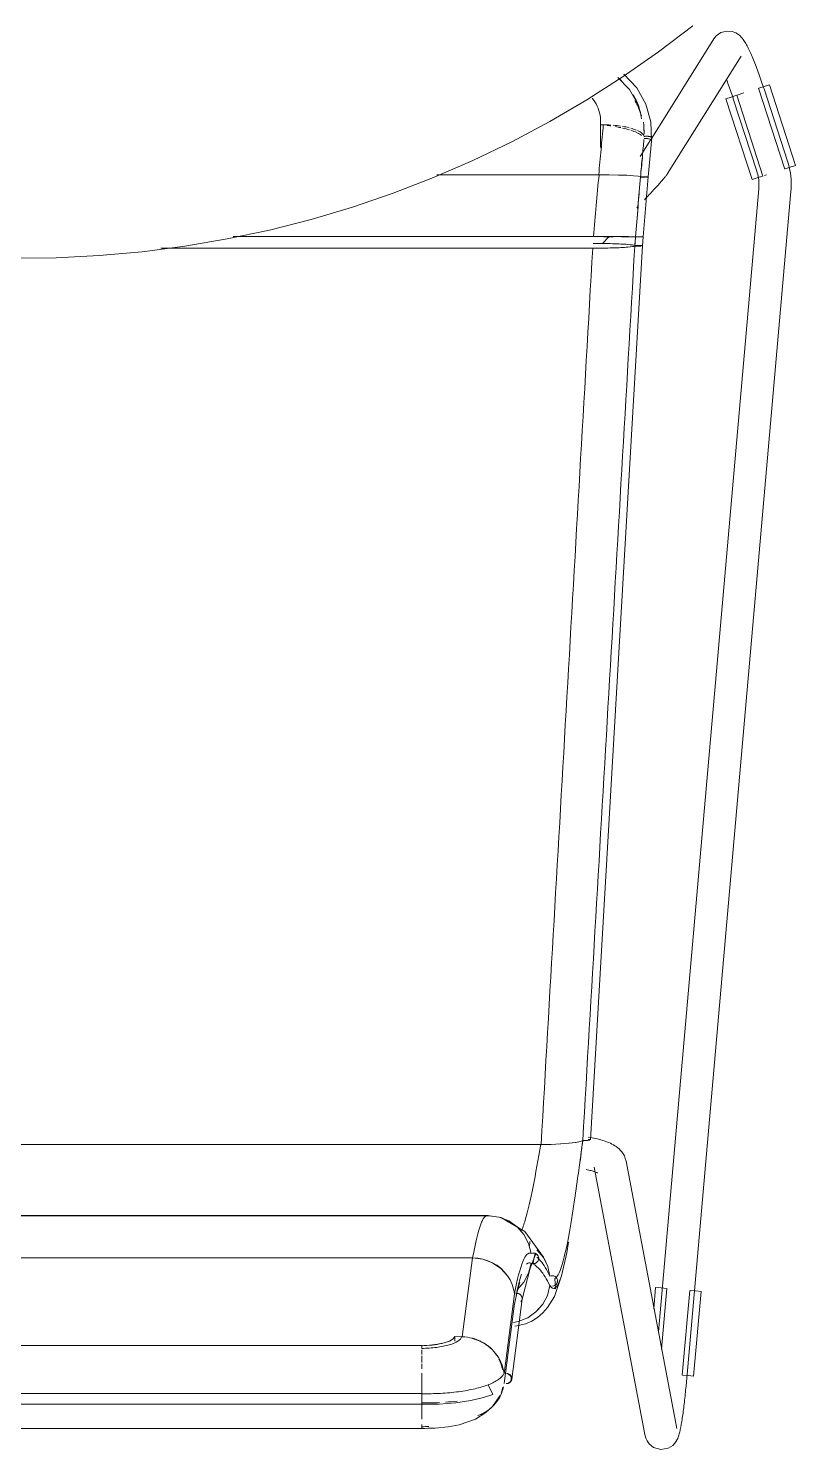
# Model space of a CAD drawing. Header units: millimetres. Extents: x 79795 to 317870, y -36033 to 97293.
# Drawn here: x 158987 to 159271, y 11463 to 11991 of the extents above; entities that cross this region are included whole.
import ezdxf

# ---------------------------------------------------------------- set-up
doc = ezdxf.new("R2010")
doc.units = ezdxf.units.MM
doc.header["$MEASUREMENT"] = 0
doc.layers.add('I-FURN', color=8, linetype='CONTINUOUS', lineweight=9)

msp = doc.modelspace()

# ---------------------------------------------------------------- linework, layer by layer
at = {"layer": 'I-FURN'}
for p, q in [((159220.49, 11982.18), (159233.24, 11991.85)), ((159240.99, 11986.95), (159217.95, 11950.18)), ((159241.88, 11988.07), (159240.99, 11986.95)), ((159241.88, 11988.07), (159243.61, 11989.29)), ((159243.61, 11989.29), (159245.84, 11989.88)), ((159245.84, 11989.88), (159247.81, 11989.71)), ((159247.81, 11989.71), (159249.19, 11989.18)), ((159249.19, 11989.18), (159250.11, 11988.62)), ((159250.11, 11988.62), (159250.74, 11988.1)), ((159250.74, 11988.1), (159251.2, 11987.63)), ((159251.2, 11987.63), (159251.57, 11987.21)), ((159251.57, 11987.21), (159251.88, 11986.81)), ((159251.88, 11986.81), (159252.16, 11986.41)), ((159207.37, 11973.02), (159220.49, 11982.18)), ((159252.16, 11986.41), (159252.42, 11986.03)), ((159252.42, 11986.03), (159252.66, 11985.64)), ((159252.66, 11985.64), (159252.89, 11985.24)), ((159252.89, 11985.24), (159253.12, 11984.83)), ((159253.12, 11984.83), (159253.35, 11984.4)), ((159253.35, 11984.4), (159253.58, 11983.96)), ((159253.58, 11983.96), (159253.81, 11983.5)), ((159253.81, 11983.5), (159254.04, 11983.03)), ((159254.04, 11983.03), (159254.27, 11982.54)), ((159254.27, 11982.54), (159254.51, 11982.03)), ((159254.51, 11982.03), (159254.75, 11981.5)), ((159254.75, 11981.5), (159254.99, 11980.96)), ((159223.85, 11936.99), (159251.16, 11980.58)), ((159254.99, 11980.96), (159255.23, 11980.39)), ((159255.23, 11980.39), (159255.48, 11979.82)), ((159255.48, 11979.82), (159255.72, 11979.22)), ((159255.72, 11979.22), (159255.97, 11978.61)), ((159255.97, 11978.61), (159256.22, 11977.98)), ((159256.22, 11977.98), (159256.47, 11977.34)), ((159256.47, 11977.34), (159256.73, 11976.69)), ((159256.73, 11976.69), (159256.98, 11976.03)), ((159256.98, 11976.03), (159257.24, 11975.35)), ((159193.9, 11964.4), (159207.37, 11973.02)), ((159209.67, 11968.18), (159205.41, 11972.64)), ((159212.35, 11968.76), (159207.61, 11973.91)), ((159245.79, 11971.69), (159246.03, 11971.07)), ((159246.03, 11971.07), (159246.26, 11970.43)), ((159257.24, 11975.35), (159257.49, 11974.66)), ((159257.49, 11974.66), (159257.75, 11973.96)), ((159257.75, 11973.96), (159258, 11973.25)), ((159258, 11973.25), (159258.25, 11972.54)), ((159258.25, 11972.54), (159258.51, 11971.82)), ((159258.51, 11971.82), (159258.76, 11971.09)), ((159258.76, 11971.09), (159259.01, 11970.35)), ((159213.03, 11962.35), (159209.67, 11968.18)), ((159215.74, 11962.75), (159212.35, 11968.76)), ((159245.51, 11964.76), (159247.47, 11965.39)), ((159246.26, 11970.43), (159246.5, 11969.78)), ((159246.5, 11969.78), (159246.73, 11969.13)), ((159246.73, 11969.13), (159246.97, 11968.46)), ((159246.97, 11968.46), (159247.2, 11967.79)), ((159247.2, 11967.79), (159247.44, 11967.11)), ((159247.44, 11967.11), (159247.67, 11966.42)), ((159247.47, 11965.39), (159249.44, 11966.03)), ((159247.67, 11966.42), (159247.9, 11965.73)), ((159247.9, 11965.73), (159248.13, 11965.04)), ((159259.25, 11936.06), (159249.56, 11966.07)), ((159252.13, 11966.9), (159249.65, 11966.1)), ((159257.63, 11968.67), (159267.31, 11938.67)), ((159257.74, 11968.71), (159259.72, 11969.35)), ((159259.01, 11970.35), (159259.25, 11969.62)), ((159259.25, 11969.62), (159259.5, 11968.88)), ((159259.5, 11968.88), (159259.65, 11968.42)), ((159268.36, 11941.6), (159259.65, 11968.42)), ((159259.72, 11969.35), (159261.67, 11969.98)), ((159261.67, 11969.98), (159271.36, 11939.97)), ((159180.09, 11956.32), (159193.9, 11964.4)), ((159217.61, 11956.23), (159215.74, 11962.75)), ((159245.51, 11964.76), (159255.2, 11934.76)), ((159248.13, 11965.04), (159248.23, 11964.71)), ((159248.23, 11964.71), (159256.95, 11937.9)), ((159165.96, 11948.8), (159180.09, 11956.32)), ((159198.9, 11955.11), (159199.95, 11955.11)), ((159198.96, 11946.6), (159198.96, 11956.35)), ((159217.9, 11949.32), (159217.61, 11956.23)), ((159217.59, 11949.6), (159213.68, 11943.36)), ((159218.02, 11950.21), (159216.6, 11935.72)), ((159151.55, 11941.86), (159165.96, 11948.8)), ((159136.87, 11935.49), (159151.55, 11941.86)), ((159269.4, 11939.34), (159267.43, 11938.7)), ((159268.37, 11941.56), (159268.36, 11941.6)), ((159268.7, 11940.47), (159268.37, 11941.56)), ((159268.99, 11939.36), (159268.7, 11940.47)), ((159269.23, 11938.25), (159268.99, 11939.36)), ((159271.36, 11939.97), (159269.4, 11939.34)), ((159121.95, 11929.72), (159136.87, 11935.49)), ((159198.25, 11936.55), (159138.14, 11936.55)), ((159138.14, 11936.55), (159198.25, 11936.55)), ((159202.01, 11936.53), (159198.25, 11936.55)), ((159198.37, 11936.55), (159202.01, 11936.53)), ((159205.55, 11936.45), (159202.11, 11936.53)), ((159202.11, 11936.53), (159205.55, 11936.45)), ((159208.65, 11936.34), (159205.55, 11936.45)), ((159205.61, 11936.45), (159208.65, 11936.34)), ((159211.12, 11936.19), (159208.65, 11936.34)), ((159208.69, 11936.34), (159211.13, 11936.19)), ((159212.86, 11936.01), (159211.12, 11936.19)), ((159211.14, 11936.19), (159212.86, 11936.01)), ((159213.75, 11935.82), (159212.86, 11936.01)), ((159212.86, 11936.01), (159213.75, 11935.82)), ((159214.22, 11935.82), (159213.75, 11935.82)), ((159213.75, 11935.82), (159214.22, 11935.82)), ((159213.76, 11935.63), (159214.24, 11935.62)), ((159214.23, 11935.62), (159213.76, 11935.63)), ((159214.72, 11935.83), (159214.22, 11935.82)), ((159214.22, 11935.82), (159214.71, 11935.83)), ((159214.73, 11935.62), (159214.23, 11935.62)), ((159214.24, 11935.62), (159214.73, 11935.62)), ((159214.71, 11935.83), (159215.21, 11935.82)), ((159215.21, 11935.82), (159214.72, 11935.83)), ((159214.73, 11935.62), (159215.22, 11935.63)), ((159215.22, 11935.63), (159214.73, 11935.62)), ((159216.6, 11935.72), (159214.77, 11913.52)), ((159215.66, 11935.81), (159215.21, 11935.82)), ((159215.21, 11935.82), (159215.66, 11935.81)), ((159215.22, 11935.63), (159215.68, 11935.64)), ((159215.67, 11935.64), (159215.22, 11935.63)), ((159216.05, 11935.8), (159215.66, 11935.81)), ((159215.66, 11935.81), (159216.04, 11935.8)), ((159216.04, 11935.8), (159216.34, 11935.77)), ((159216.34, 11935.77), (159216.05, 11935.8)), ((159216.35, 11935.67), (159216.05, 11935.65)), ((159216.06, 11935.65), (159216.35, 11935.67)), ((159216.53, 11935.75), (159216.34, 11935.77)), ((159216.35, 11935.67), (159216.54, 11935.7)), ((159216.53, 11935.7), (159216.35, 11935.67)), ((159216.6, 11935.72), (159216.53, 11935.75)), ((159216.53, 11935.75), (159216.6, 11935.72)), ((159216.6, 11935.72), (159216.53, 11935.7)), ((159216.54, 11935.7), (159216.6, 11935.72)), ((159221.32, 11933.86), (159221.03, 11933.54)), ((159221.59, 11934.17), (159221.32, 11933.86)), ((159221.85, 11934.47), (159221.59, 11934.17)), ((159222.09, 11934.75), (159221.85, 11934.47)), ((159222.32, 11935.01), (159222.09, 11934.75)), ((159222.53, 11935.26), (159222.32, 11935.01)), ((159222.74, 11935.51), (159222.53, 11935.26)), ((159222.92, 11935.74), (159222.74, 11935.51)), ((159223.1, 11935.96), (159222.92, 11935.74)), ((159223.28, 11936.18), (159223.1, 11935.96)), ((159223.45, 11936.41), (159223.28, 11936.18)), ((159223.64, 11936.67), (159223.45, 11936.41)), ((159223.85, 11936.99), (159223.64, 11936.67)), ((159257.15, 11935.39), (159255.2, 11934.76)), ((159256.95, 11937.9), (159257.14, 11937.26)), ((159257.14, 11937.26), (159257.3, 11936.62)), ((159259.13, 11936.02), (159257.15, 11935.39)), ((159257.3, 11936.62), (159257.44, 11935.97)), ((159257.44, 11935.97), (159257.56, 11935.32)), ((159257.56, 11935.32), (159257.65, 11934.67)), ((159257.65, 11934.67), (159257.71, 11934.01)), ((159257.71, 11934.01), (159257.75, 11933.35)), ((159260.51, 11936.47), (159259.85, 11936.25)), ((159269.42, 11937.12), (159269.23, 11938.25)), ((159269.57, 11935.99), (159269.42, 11937.12)), ((159269.68, 11934.85), (159269.57, 11935.99)), ((159269.74, 11933.71), (159269.68, 11934.85)), ((159269.75, 11932.57), (159269.74, 11933.71)), ((159106.81, 11924.54), (159121.95, 11929.72)), ((159216.57, 11928.68), (159216.13, 11928.21)), ((159217, 11929.15), (159216.57, 11928.68)), ((159217.43, 11929.6), (159217, 11929.15)), ((159217.84, 11930.04), (159217.43, 11929.6)), ((159218.24, 11930.48), (159217.84, 11930.04)), ((159218.63, 11930.9), (159218.24, 11930.48)), ((159219.02, 11931.32), (159218.63, 11930.9)), ((159219.38, 11931.72), (159219.02, 11931.32)), ((159219.74, 11932.11), (159219.38, 11931.72)), ((159220.08, 11932.49), (159219.74, 11932.11)), ((159220.41, 11932.85), (159220.08, 11932.49)), ((159220.73, 11933.2), (159220.41, 11932.85)), ((159257.69, 11931.34), (159220.41, 11506.99)), ((159221.03, 11933.54), (159220.73, 11933.2)), ((159230.7, 11486.97), (159269.64, 11930.29)), ((159257.74, 11932.02), (159257.69, 11931.36)), ((159257.69, 11931.36), (159257.69, 11931.34)), ((159257.75, 11932.68), (159257.74, 11932.02)), ((159257.75, 11933.35), (159257.75, 11932.68)), ((159269.64, 11930.29), (159269.72, 11931.43)), ((159269.72, 11931.43), (159269.75, 11932.57)), ((159091.48, 11919.98), (159106.81, 11924.54)), ((159212.87, 11924.77), (159212.39, 11924.26)), ((159215.68, 11927.74), (159215.23, 11927.25)), ((159216.13, 11928.21), (159215.68, 11927.74)), ((159075.97, 11916.03), (159091.48, 11919.98)), ((159044.55, 11910.02), (159060.32, 11912.71)), ((159060.32, 11912.71), (159075.97, 11916.03)), ((159062.57, 11913.59), (159196.31, 11913.59)), ((159196.31, 11913.59), (159062.57, 11913.59)), ((159196.31, 11913.59), (159200.1, 11913.58)), ((159200.1, 11913.58), (159196.31, 11913.59)), ((159199.53, 11910.91), (159202.11, 11913.58)), ((159200.1, 11913.58), (159203.66, 11913.58)), ((159203.67, 11913.58), (159200.1, 11913.58)), ((159203.66, 11913.47), (159200.1, 11913.46)), ((159200.1, 11913.46), (159203.66, 11913.47)), ((159203.67, 11913.58), (159206.79, 11913.57)), ((159206.8, 11913.57), (159203.67, 11913.58)), ((159209.28, 11913.49), (159206.78, 11913.48)), ((159206.78, 11913.48), (159209.28, 11913.49)), ((159206.8, 11913.57), (159209.3, 11913.56)), ((159209.3, 11913.56), (159206.8, 11913.57)), ((159211.03, 11913.5), (159209.28, 11913.49)), ((159209.28, 11913.49), (159211.03, 11913.5)), ((159209.3, 11913.56), (159211.04, 11913.54)), ((159211.05, 11913.54), (159209.3, 11913.56)), ((159211.04, 11913.54), (159211.93, 11913.53)), ((159211.94, 11913.53), (159211.05, 11913.54)), ((159211.93, 11913.53), (159212.4, 11913.53)), ((159212.4, 11913.52), (159211.93, 11913.52)), ((159211.93, 11913.52), (159212.4, 11913.52)), ((159212.41, 11913.53), (159211.94, 11913.53)), ((159212.4, 11913.53), (159212.9, 11913.53)), ((159212.89, 11913.51), (159212.4, 11913.52)), ((159212.4, 11913.52), (159212.9, 11913.51)), ((159212.9, 11913.53), (159212.41, 11913.53)), ((159213.38, 11913.52), (159212.89, 11913.51)), ((159212.9, 11913.53), (159213.39, 11913.53)), ((159213.39, 11913.53), (159212.9, 11913.53)), ((159212.9, 11913.51), (159213.39, 11913.52)), ((159213.84, 11913.52), (159213.38, 11913.52)), ((159213.39, 11913.53), (159213.84, 11913.53)), ((159213.85, 11913.53), (159213.39, 11913.53)), ((159213.39, 11913.52), (159213.84, 11913.52)), ((159213.84, 11913.53), (159214.22, 11913.53)), ((159214.22, 11913.52), (159213.84, 11913.52)), ((159213.84, 11913.52), (159214.22, 11913.52)), ((159214.23, 11913.53), (159213.85, 11913.53)), ((159214.22, 11913.53), (159214.52, 11913.53)), ((159214.51, 11913.52), (159214.22, 11913.52)), ((159214.22, 11913.52), (159214.52, 11913.52)), ((159214.52, 11913.53), (159214.23, 11913.53)), ((159214.5, 11910.16), (159214.77, 11913.52)), ((159214.7, 11913.52), (159214.51, 11913.52)), ((159214.52, 11913.53), (159214.7, 11913.52)), ((159214.71, 11913.52), (159214.52, 11913.53)), ((159214.52, 11913.52), (159214.71, 11913.52)), ((159214.7, 11913.52), (159214.77, 11913.52)), ((159214.77, 11913.52), (159214.7, 11913.52)), ((159214.71, 11913.52), (159214.77, 11913.52)), ((159214.77, 11913.52), (159214.71, 11913.52)), ((159012.75, 11906.53), (159028.69, 11907.96)), ((159028.69, 11907.96), (159044.55, 11910.02)), ((159035.63, 11909.27), (159196.04, 11909.27)), ((159196.04, 11909.27), (159035.63, 11909.27)), ((159214.5, 11910.16), (159195.21, 11578.25)), ((159196.04, 11909.27), (159199.83, 11909.3)), ((159199.84, 11911.03), (159196.16, 11911.06)), ((159199.83, 11909.3), (159203.39, 11909.37)), ((159203.39, 11910.95), (159199.84, 11911.03)), ((159206.51, 11910.83), (159203.39, 11910.95)), ((159203.39, 11909.37), (159206.52, 11909.5)), ((159209, 11910.67), (159206.51, 11910.83)), ((159206.52, 11909.5), (159209.03, 11909.66)), ((159210.75, 11910.47), (159209, 11910.67)), ((159209.03, 11909.66), (159210.77, 11909.85)), ((159211.66, 11910.26), (159210.75, 11910.47)), ((159210.77, 11909.85), (159211.66, 11910.06)), ((159212.13, 11910.27), (159211.66, 11910.26)), ((159211.66, 11910.06), (159212.13, 11910.06)), ((159212.62, 11910.27), (159212.13, 11910.27)), ((159212.13, 11910.06), (159212.63, 11910.05)), ((159213.11, 11910.27), (159212.62, 11910.27)), ((159212.63, 11910.05), (159213.12, 11910.06)), ((159213.56, 11910.26), (159213.11, 11910.27)), ((159213.12, 11910.06), (159213.57, 11910.07)), ((159213.95, 11910.24), (159213.56, 11910.26)), ((159213.57, 11910.07), (159213.95, 11910.09)), ((159214.24, 11910.22), (159213.95, 11910.24)), ((159213.95, 11910.09), (159214.25, 11910.11)), ((159214.43, 11910.19), (159214.24, 11910.22)), ((159214.25, 11910.11), (159214.43, 11910.14)), ((159214.5, 11910.16), (159214.43, 11910.19)), ((159214.43, 11910.14), (159214.5, 11910.16)), ((158980.77, 11905.6), (158996.77, 11905.74)), ((158996.77, 11905.74), (159012.75, 11906.53)), ((158793.39, 11576.54), (159176.79, 11576.54)), ((159176.79, 11576.54), (158793.39, 11576.54)), ((159176.79, 11576.54), (159180.56, 11576.6)), ((159180.56, 11576.6), (159176.87, 11576.54)), ((159180.56, 11576.6), (159184.1, 11576.75)), ((159184.1, 11576.75), (159180.62, 11576.6)), ((159184.1, 11576.75), (159187.2, 11576.99)), ((159187.2, 11576.99), (159184.14, 11576.75)), ((159187.2, 11576.99), (159189.69, 11577.3)), ((159189.7, 11577.3), (159187.23, 11576.99)), ((159189.69, 11577.3), (159191.44, 11577.67)), ((159191.44, 11577.67), (159189.7, 11577.3)), ((159191.44, 11577.67), (159192.34, 11578.07)), ((159192.34, 11578.07), (159191.44, 11577.67)), ((159192.34, 11578.07), (159192.81, 11578.05)), ((159192.82, 11578.05), (159192.34, 11578.07)), ((159192.81, 11578.05), (159193.31, 11578.04)), ((159193.31, 11578.04), (159192.82, 11578.05)), ((159193.31, 11578.04), (159193.8, 11578.05)), ((159193.81, 11578.05), (159193.31, 11578.04)), ((159193.8, 11578.05), (159194.26, 11578.07)), ((159194.26, 11578.07), (159193.81, 11578.05)), ((159194.26, 11578.07), (159194.64, 11578.11)), ((159194.65, 11578.11), (159194.26, 11578.07)), ((159194.67, 11578.4), (159194.29, 11578.44)), ((159194.3, 11578.44), (159194.68, 11578.4)), ((159195.11, 11579.16), (159194.4, 11579.28)), ((159194.64, 11578.11), (159194.94, 11578.15)), ((159194.95, 11578.15), (159194.65, 11578.11)), ((159194.96, 11578.36), (159194.67, 11578.4)), ((159194.68, 11578.4), (159194.97, 11578.36)), ((159195.8, 11579.04), (159195.11, 11579.16)), ((159195.21, 11578.25), (159195.15, 11578.31)), ((159195.15, 11578.31), (159195.21, 11578.25)), ((159196.48, 11578.9), (159195.8, 11579.04)), ((159197.15, 11578.76), (159196.48, 11578.9)), ((159197.8, 11578.61), (159197.15, 11578.76)), ((159198.45, 11578.44), (159197.8, 11578.61)), ((159199.08, 11578.27), (159198.45, 11578.44)), ((159199.69, 11578.09), (159199.08, 11578.27)), ((159200.3, 11577.9), (159199.69, 11578.09)), ((159200.89, 11577.69), (159200.3, 11577.9)), ((159201.47, 11577.47), (159200.89, 11577.69)), ((159202.04, 11577.24), (159201.47, 11577.47)), ((159202.6, 11576.98), (159202.04, 11577.24)), ((159203.15, 11576.71), (159202.6, 11576.98)), ((159203.69, 11576.42), (159203.15, 11576.71)), ((159204.23, 11576.1), (159203.69, 11576.42)), ((159204.77, 11575.74), (159204.23, 11576.1)), ((159205.3, 11575.34), (159204.77, 11575.74)), ((159205.83, 11574.88), (159205.3, 11575.34)), ((159206.35, 11574.37), (159205.83, 11574.88)), ((159206.86, 11573.77), (159206.35, 11574.37)), ((159207.34, 11573.08), (159206.86, 11573.77)), ((159207.78, 11572.29), (159207.34, 11573.08)), ((159208.14, 11571.4), (159207.78, 11572.29)), ((159208.4, 11570.41), (159208.14, 11571.4)), ((159227.22, 11471.12), (159208.4, 11570.41)), ((159194.06, 11567.15), (159193.57, 11567.25)), ((159194.53, 11567.05), (159194.06, 11567.15)), ((159194.98, 11566.94), (159194.53, 11567.05)), ((159195.4, 11566.84), (159194.98, 11566.94)), ((159195.79, 11566.73), (159195.4, 11566.84)), ((159196.16, 11566.62), (159195.79, 11566.73)), ((159196.5, 11566.51), (159196.16, 11566.62)), ((159196.8, 11566.41), (159196.5, 11566.51)), ((159196.61, 11568.17), (159215.43, 11468.88)), ((159197.07, 11566.31), (159196.8, 11566.41)), ((159197.3, 11566.21), (159197.07, 11566.31)), ((159197.49, 11566.12), (159197.3, 11566.21)), ((159197.65, 11566.05), (159197.49, 11566.12)), ((159197.73, 11566), (159197.65, 11566.05)), ((159197.81, 11565.96), (159197.73, 11566)), ((159197.83, 11565.94), (159197.81, 11565.96)), ((158812.7, 11550.04), (159157.49, 11550.04)), ((159157.49, 11550.04), (158812.7, 11550.04)), ((159156.95, 11550.19), (158852.15, 11550.19)), ((159156.95, 11550.19), (159161.98, 11549.39)), ((159161.28, 11549.56), (159157.49, 11550.04)), ((159157.49, 11550.03), (159161.28, 11549.56)), ((159161.28, 11549.56), (159164.84, 11548.19)), ((159164.85, 11548.2), (159161.28, 11549.56)), ((159161.98, 11549.39), (159165.16, 11548.02)), ((159162.14, 11549.32), (159170.79, 11544.21)), ((159164.84, 11548.19), (159167.98, 11546.02)), ((159167.98, 11546.03), (159164.85, 11548.2)), ((159170.49, 11543.15), (159167.98, 11546.03)), ((159167.98, 11546.02), (159170.49, 11543.15)), ((159170.79, 11544.21), (159177.77, 11534.67)), ((159170.49, 11543.15), (159172.24, 11539.76)), ((159172.24, 11539.76), (159170.49, 11543.15)), ((159173.14, 11536.05), (159172.24, 11539.76)), ((159186.37, 11536.27), (159187.1, 11540.34)), ((158818.74, 11534.44), (159151.45, 11534.44)), ((159151.45, 11534.44), (158818.74, 11534.44)), ((159151.45, 11534.44), (159147.59, 11505.16)), ((159155.22, 11533.96), (159151.45, 11534.44)), ((159158.77, 11532.64), (159155.22, 11533.96)), ((159172.78, 11530.69), (159174.95, 11536.01)), ((159173.61, 11536.21), (159173.14, 11536.05)), ((159173.14, 11536.04), (159173.61, 11536.2)), ((159174.11, 11536.25), (159173.61, 11536.21)), ((159173.61, 11536.2), (159174.1, 11536.24)), ((159173.82, 11532.25), (159174.65, 11536.15)), ((159174.1, 11536.24), (159174.59, 11536.16)), ((159174.6, 11536.16), (159174.11, 11536.25)), ((159174.59, 11536.16), (159175.04, 11535.96)), ((159175.05, 11535.96), (159174.6, 11536.16)), ((159175.04, 11535.96), (159175.43, 11535.64)), ((159175.43, 11532.94), (159175.04, 11532.62)), ((159175.43, 11535.65), (159175.05, 11535.96)), ((159175.05, 11532.62), (159175.43, 11532.94)), ((159175.32, 11537.43), (159177.71, 11534.59)), ((159177.72, 11534.59), (159175.32, 11537.43)), ((159175.72, 11535.24), (159175.43, 11535.65)), ((159175.43, 11535.64), (159175.72, 11535.24)), ((159175.72, 11533.34), (159175.43, 11532.94)), ((159175.43, 11532.94), (159175.72, 11533.34)), ((159175.72, 11535.24), (159175.91, 11534.78)), ((159175.91, 11534.78), (159175.72, 11535.24)), ((159175.91, 11533.8), (159175.72, 11533.34)), ((159175.72, 11533.34), (159175.91, 11533.8)), ((159175.91, 11534.78), (159175.98, 11534.29)), ((159175.98, 11534.29), (159175.91, 11534.78)), ((159175.98, 11534.29), (159175.91, 11533.8)), ((159175.91, 11533.8), (159175.98, 11534.29)), ((159177.71, 11534.59), (159179.35, 11531.27)), ((159179.36, 11531.27), (159177.72, 11534.59)), ((159177.77, 11534.67), (159178.66, 11532.92)), ((159184.48, 11527.75), (159186.37, 11536.27)), ((159161.88, 11530.57), (159158.77, 11532.64)), ((159164.37, 11527.82), (159161.88, 11530.57)), ((159169.81, 11519.08), (159172.78, 11530.69)), ((159170.49, 11525.43), (159172.24, 11528.82)), ((159172.24, 11528.82), (159173.14, 11532.54)), ((159173.61, 11532.38), (159173.14, 11532.54)), ((159173.14, 11532.54), (159173.61, 11532.38)), ((159174.1, 11532.34), (159173.61, 11532.38)), ((159173.61, 11532.38), (159174.11, 11532.34)), ((159174.59, 11532.42), (159174.1, 11532.34)), ((159174.11, 11532.34), (159174.6, 11532.42)), ((159175.04, 11532.62), (159174.59, 11532.42)), ((159174.6, 11532.42), (159175.05, 11532.62)), ((159179.35, 11531.27), (159180.15, 11527.65)), ((159180.15, 11527.66), (159179.36, 11531.27)), ((159180.62, 11527.81), (159180.15, 11527.66)), ((159180.15, 11527.65), (159180.62, 11527.8)), ((159181.12, 11527.84), (159180.62, 11527.81)), ((159180.62, 11527.8), (159181.12, 11527.83)), ((159181.61, 11527.75), (159181.12, 11527.84)), ((159181.12, 11527.83), (159181.61, 11527.74)), ((159182.06, 11527.54), (159181.61, 11527.75)), ((159181.61, 11527.74), (159182.06, 11527.54)), ((159181.8, 11520.13), (159184.48, 11527.75)), ((159182.06, 11527.54), (159182.44, 11527.22)), ((159182.44, 11527.22), (159182.06, 11527.54)), ((159168.23, 11523.02), (159166.85, 11516.73)), ((159167.98, 11522.55), (159170.49, 11525.43)), ((159168.98, 11525.46), (159168.23, 11523.02)), ((159179.19, 11520.54), (159180.1, 11524.17)), ((159180.57, 11524.01), (159180.1, 11524.17)), ((159180.1, 11524.17), (159180.57, 11524)), ((159181, 11523.25), (159182.17, 11522.92)), ((159181.56, 11524.04), (159181.06, 11523.96)), ((159181.06, 11523.96), (159181.56, 11524.04)), ((159182.01, 11524.23), (159181.56, 11524.04)), ((159181.56, 11524.04), (159182.01, 11524.23)), ((159182.17, 11522.92), (159181.98, 11526.77)), ((159182.4, 11524.54), (159182.01, 11524.23)), ((159182.01, 11524.23), (159182.4, 11524.54)), ((159182.7, 11524.93), (159182.4, 11524.54)), ((159182.4, 11524.54), (159182.7, 11524.93)), ((159182.44, 11527.22), (159182.73, 11526.82)), ((159182.73, 11526.82), (159182.44, 11527.22)), ((159182.89, 11525.39), (159182.7, 11524.93)), ((159182.7, 11524.93), (159182.9, 11525.39)), ((159182.73, 11526.82), (159182.91, 11526.36)), ((159182.91, 11526.36), (159182.73, 11526.82)), ((159182.97, 11525.87), (159182.89, 11525.39)), ((159182.9, 11525.39), (159182.97, 11525.87)), ((159182.91, 11526.36), (159182.97, 11525.87)), ((159182.97, 11525.87), (159182.91, 11526.36)), ((159219.36, 11523.47), (159218.67, 11515.57)), ((159219.36, 11523.47), (159221.4, 11523.29)), ((159221.4, 11523.29), (159223.47, 11523.11)), ((159221.62, 11500.62), (159223.59, 11523.1)), ((159232.04, 11522.36), (159229.28, 11490.95)), ((159232.16, 11522.34), (159234.23, 11522.16)), ((159163.13, 11487.82), (159166.98, 11517.51)), ((159163.15, 11491.36), (159167, 11521.06)), ((159165.97, 11489.38), (159169.83, 11519.15)), ((159167.96, 11521.25), (159167.47, 11521.22)), ((159168.46, 11521.17), (159167.96, 11521.25)), ((159168.91, 11520.98), (159168.46, 11521.17)), ((159169.29, 11520.68), (159168.91, 11520.98)), ((159169.58, 11520.3), (159169.29, 11520.68)), ((159169.29, 11518.09), (159169.59, 11518.48)), ((159169.77, 11519.86), (159169.58, 11520.3)), ((159169.59, 11518.48), (159169.78, 11518.92)), ((159169.84, 11519.39), (159169.77, 11519.86)), ((159169.78, 11518.92), (159169.84, 11519.39)), ((159174.97, 11514.39), (159177.45, 11517.22)), ((159177.45, 11517.22), (159179.19, 11520.54)), ((159179.3, 11516.01), (159181.8, 11520.13)), ((159236.27, 11521.98), (159233.51, 11490.57)), ((159234.23, 11522.16), (159236.27, 11521.98)), ((159168.37, 11510.82), (159171.89, 11512.22)), ((159171.89, 11512.22), (159174.97, 11514.39)), ((159173.39, 11510.99), (159175.59, 11512.37)), ((159176.07, 11515.49), (159174.97, 11514.39)), ((159175.59, 11512.37), (159177.56, 11514.05)), ((159177.56, 11514.05), (159179.3, 11516.01)), ((159168.37, 11510.82), (159166.63, 11510.45)), ((159166.63, 11510.45), (159168.37, 11510.82)), ((159167.09, 11509.16), (159168.51, 11509.3)), ((159168.51, 11509.3), (159171.02, 11509.96)), ((159171.02, 11509.96), (159173.39, 11510.99)), ((159132.52, 11501.97), (158837.67, 11501.97)), ((158837.67, 11501.91), (159132.52, 11501.91)), ((159135.56, 11502.08), (159132.52, 11501.97)), ((159138.41, 11502.4), (159135.56, 11502.08)), ((159140.9, 11502.91), (159138.41, 11502.4)), ((159142.88, 11503.58), (159140.9, 11502.91)), ((159144.23, 11504.37), (159142.88, 11503.58)), ((159144.87, 11505.23), (159144.23, 11504.37)), ((159144.87, 11503.56), (159144.87, 11505.23)), ((159147.59, 11505.16), (159144.87, 11505.23)), ((159132.52, 11500.38), (159132.52, 11498.64)), ((159132.52, 11498.06), (159132.52, 11495.59)), ((159132.52, 11495.07), (159132.52, 11493.23)), ((159132.52, 11491.6), (159132.52, 11484.04)), ((159163.59, 11491.35), (159163.9, 11493.79)), ((159231.47, 11490.75), (159229.4, 11490.93)), ((159233.51, 11490.57), (159231.47, 11490.75)), ((159132.52, 11484.04), (159132.52, 11487.85)), ((159158.95, 11483.79), (159157.19, 11487.33)), ((159230.47, 11484.56), (159230.54, 11485.31)), ((159230.54, 11485.31), (159230.61, 11486.06)), ((159230.61, 11486.06), (159230.68, 11486.81)), ((159230.68, 11486.81), (159230.7, 11486.97)), ((159132.52, 11484.07), (158837.67, 11484.07)), ((158837.67, 11480.11), (159132.52, 11480.11)), ((159132.52, 11483.73), (159132.52, 11483.96)), ((159132.52, 11483.96), (159132.52, 11480.11)), ((159132.52, 11483.4), (159132.52, 11483.73)), ((159132.52, 11482.99), (159132.52, 11483.4)), ((159132.52, 11482.51), (159132.52, 11482.99)), ((159132.52, 11482.01), (159132.52, 11482.51)), ((159132.52, 11481.52), (159132.52, 11482.01)), ((159132.52, 11481.07), (159132.52, 11481.52)), ((159132.52, 11480.68), (159132.52, 11481.07)), ((159132.52, 11480.37), (159132.52, 11480.68)), ((159132.52, 11480.18), (159132.52, 11480.37)), ((159132.52, 11477.33), (159132.52, 11480.35)), ((159132.52, 11480.35), (159132.52, 11477.34)), ((159132.52, 11480.11), (159139.06, 11480.2)), ((159132.52, 11480.11), (159132.52, 11480.18)), ((159139.06, 11480.2), (159145.18, 11480.69)), ((159145.18, 11480.69), (159150.8, 11481.53)), ((159150.8, 11481.53), (159155.49, 11482.63)), ((159155.49, 11482.63), (159158.95, 11483.79)), ((159158.81, 11479.29), (159161.49, 11483.19)), ((159161.49, 11483.19), (159161.59, 11483.39)), ((159229.91, 11479.49), (159230, 11480.19)), ((159230, 11480.19), (159230.08, 11480.9)), ((159230.08, 11480.9), (159230.16, 11481.62)), ((159230.16, 11481.62), (159230.24, 11482.34)), ((159230.24, 11482.34), (159230.32, 11483.08)), ((159230.32, 11483.08), (159230.4, 11483.81)), ((159230.4, 11483.81), (159230.47, 11484.56)), ((159132.52, 11477.17), (159132.52, 11474.59)), ((159152.45, 11474.61), (159156.34, 11477)), ((159156.34, 11477), (159158.81, 11479.29)), ((159229.2, 11474.37), (159229.29, 11474.96)), ((159229.29, 11474.96), (159229.39, 11475.56)), ((159229.39, 11475.56), (159229.48, 11476.18)), ((159229.48, 11476.18), (159229.57, 11476.81)), ((159229.57, 11476.81), (159229.65, 11477.46)), ((159229.65, 11477.46), (159229.74, 11478.13)), ((159229.74, 11478.13), (159229.83, 11478.8)), ((159229.83, 11478.8), (159229.91, 11479.49)), ((158837.67, 11471.07), (159132.52, 11471.07)), ((159132.52, 11472.56), (159132.52, 11471.09)), ((159132.52, 11471.07), (159132.52, 11471.24)), ((159132.52, 11471.07), (159137.55, 11471.18)), ((159137.55, 11471.18), (159142.37, 11471.69)), ((159142.37, 11471.69), (159146.41, 11472.48)), ((159146.41, 11472.48), (159152.45, 11474.61)), ((159228.13, 11469.09), (159228.24, 11469.49)), ((159228.24, 11469.49), (159228.34, 11469.9)), ((159228.34, 11469.9), (159228.44, 11470.33)), ((159228.44, 11470.33), (159228.54, 11470.77)), ((159228.54, 11470.77), (159228.64, 11471.23)), ((159228.64, 11471.23), (159228.73, 11471.71)), ((159228.73, 11471.71), (159228.83, 11472.2)), ((159228.83, 11472.2), (159228.92, 11472.72)), ((159228.92, 11472.72), (159229.02, 11473.25)), ((159229.02, 11473.25), (159229.11, 11473.8)), ((159229.11, 11473.8), (159229.2, 11474.37)), ((159215.51, 11468.47), (159215.43, 11468.88)), ((159215.65, 11467.95), (159215.51, 11468.47)), ((159215.86, 11467.33), (159215.65, 11467.95)), ((159216.24, 11466.53), (159215.86, 11467.33)), ((159216.99, 11465.45), (159216.24, 11466.53)), ((159218.56, 11464.12), (159216.99, 11465.45)), ((159224.07, 11463.77), (159225.73, 11464.82)), ((159225.73, 11464.82), (159226.58, 11465.72)), ((159226.58, 11465.72), (159227.06, 11466.43)), ((159227.06, 11466.43), (159227.37, 11466.99)), ((159227.37, 11466.99), (159227.58, 11467.46)), ((159227.58, 11467.46), (159227.75, 11467.89)), ((159227.75, 11467.89), (159227.89, 11468.29)), ((159227.89, 11468.29), (159228.02, 11468.69)), ((159228.02, 11468.69), (159228.13, 11469.09)), ((159218.56, 11464.12), (159221.31, 11463.29)), ((159221.31, 11463.29), (159224.07, 11463.77))]:
    msp.add_line(p, q, dxfattribs=at)
for centre, major_axis, ratio, start_param, end_param in [((159151.32, 11519.37), (-15.78, 0), 0.955139, 3.737469, 4.704147), ((159151.32, 11519.37), (-15.78, 0), 0.955139, 3.495799, 3.737346), ((159151.32, 11519.37), (-15.78, 0), 0.955139, 3.254129, 3.495629), ((159167.88, 11519.38), (-1.96, 0), 0.955139, 2.379629, 4.923331), ((159132.52, 11486.82), (0, -15.75), 0.000004, 2.669107, 2.851347), ((159132.52, 11475.35), (12.4, 0), 0.287441, 4.712389, 4.932602)]:
    msp.add_ellipse(centre, major_axis=major_axis, ratio=ratio, start_param=start_param, end_param=end_param, dxfattribs=at)
for points in [[(159205.36, 11972.62), (159205.82, 11972.24), (159206.28, 11971.85), (159206.73, 11971.45)], [(159199.95, 11955.11), (159199.69, 11952.08), (159199.15, 11945.94), (159198.56, 11939.69), (159198.25, 11936.55)], [(159198.96, 11956.62), (159198.97, 11956.12), (159198.95, 11955.61), (159198.9, 11955.11)], [(159199.95, 11955.11), (159200.9, 11955.1), (159201.82, 11955.07), (159202.73, 11955.01)], [(159202.79, 11954.69), (159202.32, 11954.76), (159201.84, 11954.81), (159201.36, 11954.86)], [(159203.67, 11954.94), (159204.57, 11954.86), (159205.45, 11954.76), (159206.3, 11954.64)], [(159214.84, 11956.05), (159215.03, 11954.82), (159215.07, 11953.56), (159215.08, 11952.3)], [(159206.48, 11954.04), (159205.83, 11954.18), (159205.16, 11954.32), (159204.48, 11954.44)], [(159209.73, 11953.19), (159208.93, 11953.44), (159208.05, 11953.67), (159207.13, 11953.89)], [(159207.15, 11954.5), (159208, 11954.36), (159208.8, 11954.2), (159209.54, 11954.01)], [(159212.36, 11952.2), (159211.72, 11952.49), (159210.98, 11952.77), (159210.16, 11953.04)], [(159210.2, 11953.83), (159210.93, 11953.62), (159211.57, 11953.38), (159212.17, 11953.14)], [(159214.18, 11951.13), (159213.77, 11951.45), (159213.25, 11951.77), (159212.6, 11952.08)], [(159215.15, 11951.6), (159215.13, 11952.5), (159215.07, 11953.4), (159214.97, 11954.29)], [(159217.84, 11949.47), (159217.8, 11949.51), (159217.68, 11949.61), (159217.38, 11949.74), (159216.99, 11949.86), (159216.54, 11949.95), (159216.05, 11950.02), (159215.55, 11950.05), (159215.23, 11950.05), (159215.08, 11950.04)], [(159214.47, 11942.71), (159214.24, 11940.43), (159214.01, 11938.13), (159213.78, 11935.82)], [(159198.37, 11936.55), (159198.03, 11932.73), (159197.68, 11928.91), (159197.34, 11925.08)], [(159211.94, 11913.53), (159212.24, 11917.25), (159212.84, 11924.68), (159213.45, 11932.11), (159213.75, 11935.82)], [(159197.34, 11925.08), (159197, 11921.25), (159196.65, 11917.42), (159196.31, 11913.59)], [(159211.93, 11913.53), (159211.89, 11912.95), (159211.8, 11911.8), (159211.71, 11910.64), (159211.66, 11910.06)], [(159211.93, 11913.52), (159211.88, 11912.97), (159211.79, 11911.89), (159211.7, 11910.81), (159211.66, 11910.26)], [(159196.04, 11909.27), (159192.85, 11853.74), (159189.65, 11798.21), (159186.46, 11742.78)], [(159192.34, 11578.07), (159195.56, 11633.3), (159202, 11743.9), (159208.44, 11854.66), (159211.66, 11910.06)], [(159211.66, 11910.26), (159212.25, 11910.28), (159213.76, 11910.28), (159214.5, 11910.2), (159214.5, 11910.16)], [(159186.46, 11742.78), (159183.26, 11687.32), (159180.07, 11631.9), (159176.87, 11576.54)], [(159192.33, 11578.06), (159191.93, 11574.93), (159191.54, 11571.77), (159191.14, 11568.65)], [(159157.49, 11550.03), (159157.31, 11550.13), (159157.13, 11550.19), (159156.95, 11550.19)], [(159172.74, 11540.51), (159172.69, 11540.04), (159172.63, 11539.57), (159172.58, 11539.11)], [(159173.14, 11536.04), (159172.11, 11536.59), (159170.07, 11534.62), (159168.02, 11526.56), (159167, 11521.06)], [(159173.14, 11532.54), (159172.59, 11532.83), (159172.05, 11532.69), (159171.5, 11532.12)], [(159169.6, 11528.38), (159168.94, 11526.49), (159168.28, 11523.68), (159167.62, 11520.64)], [(159147.34, 11505.15), (159147.21, 11504.59), (159146.27, 11503.49), (159142.95, 11502.09), (159138.15, 11501.13), (159134.41, 11500.87), (159132.52, 11500.84)], [(159133.36, 11501.92), (159136.14, 11501.98), (159138.68, 11502.34), (159140.9, 11502.86)], [(159163.15, 11491.36), (159163, 11492.6), (159162.42, 11494.98), (159160.66, 11498.32), (159158.13, 11501.16), (159154.99, 11503.35), (159151.38, 11504.76), (159148.88, 11505.12), (159147.59, 11505.16)], [(159161.17, 11496.87), (159161.87, 11495.61), (159162.27, 11494.25), (159162.61, 11492.87)], [(159162.95, 11491.37), (159162.6, 11490.64), (159161.29, 11489.24), (159158.82, 11487.97), (159157.36, 11487.4)], [(159162.69, 11486.48), (159162.53, 11485.8), (159162.32, 11485.13), (159162.07, 11484.47)], [(159139.12, 11480.74), (159136.94, 11480.63), (159134.74, 11480.6), (159132.52, 11480.64)], [(159145.67, 11481.32), (159144.26, 11481.14), (159142.81, 11480.97), (159141.33, 11480.86)], [(159137.12, 11471.35), (159135.65, 11471.22), (159134.1, 11471.15), (159132.52, 11471.16)]]:
    msp.add_open_spline(points, degree=3, dxfattribs=at)
for points, knots in [([(159210.98, 11966.23), (159211.55, 11965.34), (159213.21, 11962.52), (159213.83, 11959.41), (159214.11, 11957.27)], [0.591443, 0.591443, 0.591443, 0.591443, 0.6666667, 0.8236682, 0.8236682, 0.8236682, 0.8236682]), ([(159195.79, 11965), (159196.56, 11964.09), (159198.49, 11961.09), (159199.12, 11957.49), (159198.9, 11955.11)], [0.5, 0.5, 0.5, 0.5, 0.6666667, 1, 1, 1, 1]), ([(159214.11, 11958.38), (159213.72, 11959.72), (159212.99, 11961.68), (159211.98, 11963.51), (159211.63, 11964.08)], [0.2297626, 0.2297626, 0.2297626, 0.2297626, 0.3333333, 0.3824546, 0.3824546, 0.3824546, 0.3824546]), ([(159212.67, 11952.93), (159213.35, 11952.61), (159214.48, 11951.91), (159215.04, 11951.16), (159215.19, 11950.77)], [0.6690305, 0.6690305, 0.6690305, 0.6690305, 0.8333333, 1, 1, 1, 1]), ([(159215.07, 11949.61), (159214.87, 11947.55), (159214.43, 11942.98), (159213.99, 11938.34), (159213.75, 11935.82)], [0.0788661, 0.0788661, 0.0788661, 0.0788661, 0.5, 1, 1, 1, 1]), ([(159215.19, 11950.77), (159215.33, 11950.79), (159215.61, 11950.82), (159216.04, 11950.84), (159216.41, 11950.83), (159216.7, 11950.8), (159216.97, 11950.77), (159217.22, 11950.72), (159217.45, 11950.66), (159217.64, 11950.59), (159217.84, 11950.5), (159217.94, 11950.41), (159217.97, 11950.36)], [0, 0, 0, 0, 0.0555556, 0.1111111, 0.1666667, 0.1944444, 0.2222222, 0.2777778, 0.3055556, 0.3333333, 0.3888889, 0.4444444, 0.4444444, 0.4444444, 0.4444444]), ([(159211.93, 11913.52), (159212.23, 11917.21), (159212.68, 11922.54), (159213.12, 11927.87), (159213.25, 11929.52)], [0, 0, 0, 0, 0.5, 0.7233886, 0.7233886, 0.7233886, 0.7233886]), ([(159211.66, 11910.06), (159211.39, 11909.92), (159210, 11909.71), (159206.64, 11909.49), (159203.47, 11909.37), (159199.87, 11909.29), (159197.32, 11909.27), (159196.04, 11909.27)], [-1, -1, -1, -1, -0.666667, -0.5, -0.333333, -0.166667, 0, 0, 0, 0]), ([(159196.16, 11911.06), (159198.67, 11911.06), (159202.44, 11911), (159206.62, 11910.84), (159209.97, 11910.62), (159211.37, 11910.41), (159211.66, 11910.26)], [-0.996036, -0.996036, -0.996036, -0.996036, -0.6666667, -0.5, -0.3333333, 0, 0, 0, 0]), ([(159214.5, 11910.16), (159214.5, 11910.14), (159214.36, 11910.12), (159213.97, 11910.09), (159213.59, 11910.07), (159213.13, 11910.06), (159212.63, 11910.05), (159212.13, 11910.05), (159211.81, 11910.06), (159211.66, 11910.06)], [-0.498493, -0.498493, -0.498493, -0.498493, -0.375, -0.3125, -0.25, -0.1875, -0.125, -0.0625, 0, 0, 0, 0]), ([(159176.79, 11576.54), (159175.82, 11571.15), (159173.87, 11560.37), (159171.44, 11549.66), (159169.98, 11545.41), (159169.49, 11544.26)], [0, 0, 0, 0, 0.25, 0.5, 0.625, 0.625, 0.625, 0.625]), ([(159192.34, 11578.07), (159191.33, 11570.52), (159189.29, 11555.3), (159186.24, 11536.87), (159183.81, 11528.57), (159182.38, 11526.97), (159181.98, 11526.77)], [0, 0, 0, 0, 0.25, 0.5, 0.75, 0.8499411, 0.8499411, 0.8499411, 0.8499411]), ([(159156.95, 11550.19), (159156.12, 11550.19), (159154.29, 11547.8), (159152.46, 11540.16), (159151.45, 11534.44)], [0.0892847, 0.0892847, 0.0892847, 0.0892847, 0.5, 1, 1, 1, 1]), ([(159180.15, 11527.65), (159178.98, 11530.06), (159177.35, 11532.72), (159175.72, 11534.39), (159175.27, 11534.78)], [0, 0, 0, 0, 0.5, 0.6963068, 0.6963068, 0.6963068, 0.6963068]), ([(159180.1, 11524.17), (159178.94, 11526.57), (159176.84, 11530), (159174.75, 11531.79), (159173.82, 11532.25)], [0, 0, 0, 0, 0.5, 0.9025383, 0.9025383, 0.9025383, 0.9025383]), ([(159183.87, 11526.38), (159183.63, 11525.75), (159182.38, 11522.84), (159181.12, 11522.61), (159180.1, 11524.17)], [0.6929173, 0.6929173, 0.6929173, 0.6929173, 0.75, 1, 1, 1, 1]), ([(159151.12, 11504.61), (159152.36, 11504.28), (159155.88, 11502.86), (159159.18, 11500.39), (159160.32, 11498.24)], [-0.8333333, -0.8333333, -0.8333333, -0.8333333, -0.6666667, -0.3333333, -0.3333333, -0.3333333, -0.3333333]), ([(159164.4, 11491.45), (159164.52, 11491.41), (159164.75, 11491.31), (159165.17, 11491.03), (159165.62, 11490.49), (159165.87, 11489.62), (159165.65, 11488.84), (159165.25, 11488.32), (159164.87, 11488.03), (159164.41, 11487.84), (159164.08, 11487.8), (159163.91, 11487.79)], [-0.8125, -0.8125, -0.8125, -0.8125, -0.765625, -0.71875, -0.625, -0.5, -0.375, -0.3125, -0.25, -0.1875, -0.125, -0.125, -0.125, -0.125]), ([(159164.01, 11487.78), (159164.15, 11487.77), (159164.37, 11487.79), (159164.66, 11487.86), (159164.93, 11487.95), (159165.25, 11488.14), (159165.57, 11488.43), (159165.8, 11488.78), (159165.94, 11489.13), (159165.98, 11489.44), (159165.99, 11489.72), (159165.95, 11489.98), (159165.88, 11490.23), (159165.77, 11490.49), (159165.58, 11490.8), (159165.25, 11491.12), (159164.86, 11491.36), (159164.5, 11491.47), (159164.24, 11491.52), (159164.08, 11491.54), (159164.01, 11491.55)], [0.1111111, 0.1111111, 0.1111111, 0.1111111, 0.1666667, 0.1944444, 0.2222222, 0.2777778, 0.3333333, 0.3888889, 0.4444444, 0.4791667, 0.5138889, 0.5486111, 0.5833333, 0.6180556, 0.6527778, 0.7222222, 0.7916667, 0.8263889, 0.8611111, 0.8888889, 0.8888889, 0.8888889, 0.8888889]), ([(159157.19, 11487.33), (159155.77, 11486.79), (159152.44, 11485.8), (159146.37, 11484.7), (159139.52, 11484.07), (159134.87, 11484), (159132.52, 11484.04)], [0.3397465, 0.3397465, 0.3397465, 0.3397465, 0.5, 0.6666667, 0.8333333, 0.9999948, 0.9999948, 0.9999948, 0.9999948]), ([(159158.02, 11478.56), (159158.97, 11479.35), (159160.64, 11481.17), (159162.24, 11483.98), (159162.71, 11485.9), (159162.87, 11486.63)], [0.5, 0.5, 0.5, 0.5, 0.6666667, 0.8333333, 0.9365189, 0.9365189, 0.9365189, 0.9365189]), ([(159153.39, 11475.91), (159153.9, 11476.1), (159155.25, 11476.66), (159156.51, 11477.4), (159157.23, 11477.93)], [0.260519, 0.260519, 0.260519, 0.260519, 0.3333333, 0.4544474, 0.4544474, 0.4544474, 0.4544474])]:
    msp.add_open_spline(points, degree=3, knots=knots, dxfattribs=at)

doc.saveas('drawing.dxf')
